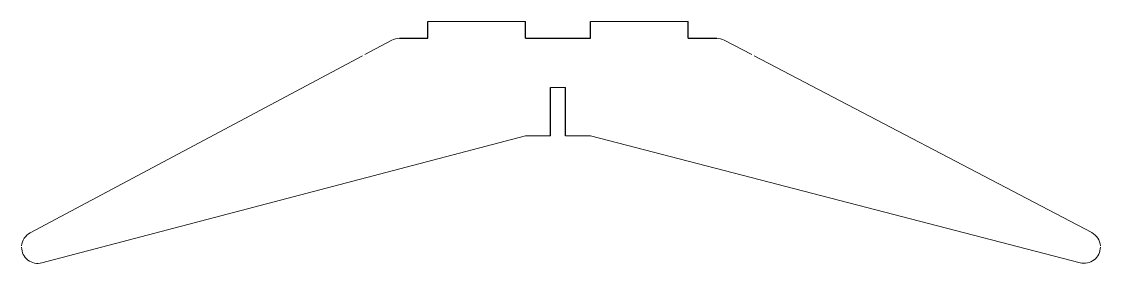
# Model space of a CAD drawing. Header units: inches. Extents: x -4.12 to 4.17, y -1.73 to 0.13.
import ezdxf

# ---------------------------------------------------------------- set-up
doc = ezdxf.new("R2010")
doc.units = ezdxf.units.IN
doc.header["$MEASUREMENT"] = 0
doc.layers.add('Exterior', color=1, linetype='Continuous')

msp = doc.modelspace()

# ---------------------------------------------------------------- linework, layer by layer
at = {"layer": 'Exterior'}
for p, q in [((-1, 0), (-1, 0.129)), ((-0.25, 0), (-0.25, 0.129)), ((0.25, 0), (0.25, 0.129)), ((1, 0), (1, 0.129)), ((-1.2188, 0), (-1, 0)), ((-0.25, 0), (0.25, 0)), ((1, 0), (1.2192, 0)), ((-0.0585, -0.75), (-0.0585, -0.379)), ((0.0585, -0.75), (0.0585, -0.379))]:
    msp.add_line(p, q, dxfattribs=at)
at = {"layer": 'Exterior', "linetype": 'Continuous', "lineweight": 15}
for p, q in [((-0.25, 0.129), (-1, 0.129)), ((1, 0.129), (0.25, 0.129)), ((-1.2776, -0.0147), (-1.4844, -0.125)), ((1.4884, -0.125), (1.2773, -0.0143)), ((-1.5031, -0.135), (-4.0561, -1.4966)), ((4.101, -1.495), (1.5074, -0.135)), ((-0.0585, -0.379), (0.0585, -0.379)), ((-3.9654, -1.7277), (-0.25, -0.75)), ((-0.25, -0.75), (-0.0585, -0.75)), ((0.0585, -0.75), (0.25, -0.75)), ((0.25, -0.75), (4.0115, -1.7267))]:
    msp.add_line(p, q, dxfattribs=at)
for centre, start, end in [((-1.2188, -0.125), 90, 118.07249), ((1.2192, -0.125), 62.32777, 90), ((-3.9972, -1.6069), 118.07249, 175.41143), ((4.0429, -1.6057), 4.58857, 62.32777), ((-3.9972, -1.6069), 180, 284.74356), ((4.0429, -1.6057), 255.44386, 0)]:
    msp.add_arc(centre, 0.125, start, end, dxfattribs=at)

doc.saveas('drawing.dxf')
